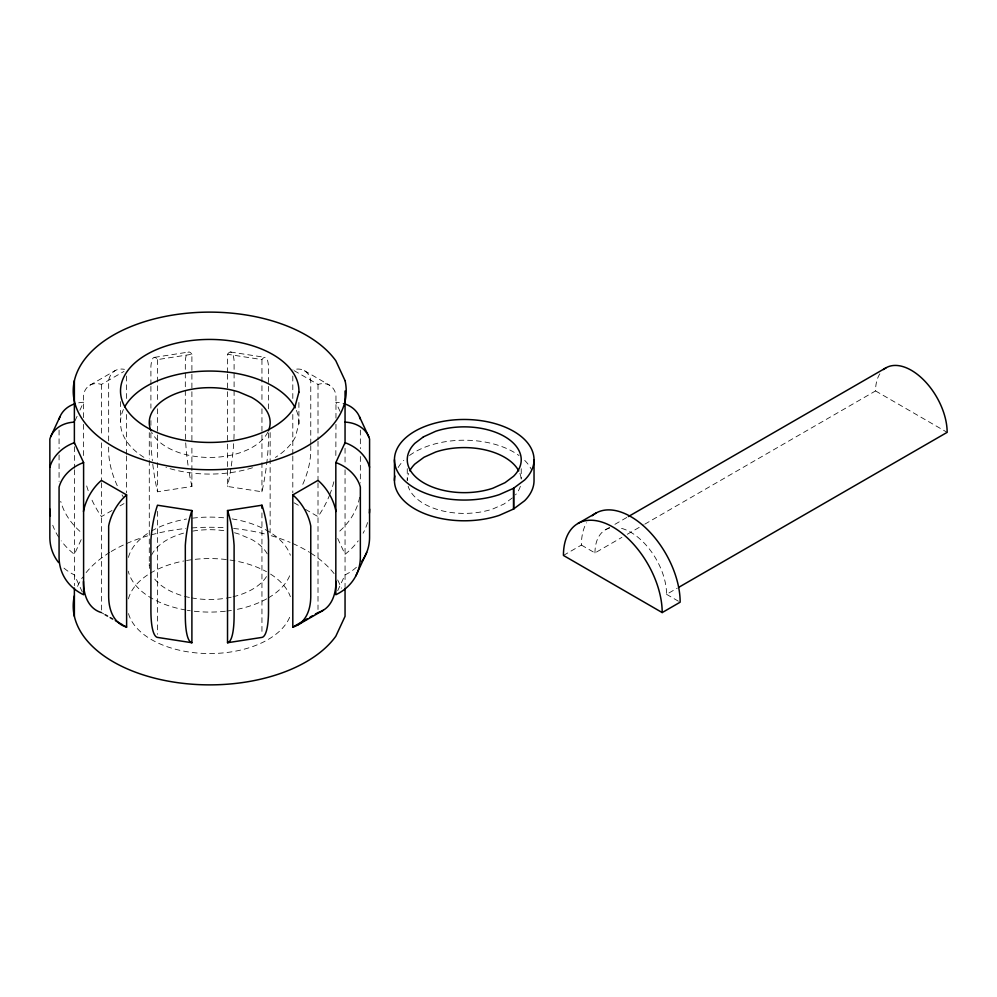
<?xml version="1.0" encoding="UTF-8"?>
<svg xmlns="http://www.w3.org/2000/svg" width="997" height="997" viewBox="0 0 997 997"><rect width="100%" height="100%" fill="white"/><g stroke="black" fill="none" stroke-linecap="round" stroke-linejoin="round"><path stroke-width="0.75" stroke-dasharray="4.99 3.74" d="M298.901 402.501L298.901 423.75L295.324 437.035A89.207 51.508 0 0 1 275.384 457.424M74.999 420.796L77.454 415.5M79.91 410.191L83.598 402.252A34.172 26.944 24.9 0 0 77.841 403M81.181 539.651L74.376 554.307A63.484 50.074 24.9 0 1 61.203 540.848M337.696 590.71L345.049 574.883A63.484 50.074 24.9 0 0 358.222 565.498M512.333 497.927L503.996 504.021L492.854 508.969A57.028 32.926 0 0 1 408.147 486.224M89.892 385.203L115.091 370.647M83.598 417.618L83.461 394.8A34.172 19.728 60 0 1 101.42 384.431L123.964 371.42M112.025 510.489L101.42 516.62A63.484 36.652 60 0 1 90.789 497.403M119.989 505.903L123.964 503.597M605.478 529.781L609.516 527.438M614.912 524.335L627.026 517.331M563.43 555.441L581.388 545.072A69.84 40.316 60 0 1 586.51 522.789M581.388 545.072L594.972 552.924L621.904 537.371M627.3 534.267L643.451 524.933M644.797 524.16L875.553 390.936A50.623 29.225 60 0 1 880.363 373.052M621.542 528.36A50.623 29.225 60 0 1 666.569 594.337L677.337 588.118M154.51 357.35L188.931 352.016M150.908 384.83L150.908 366.173A34.172 7.216 81.2 0 1 157.476 359.593L191.898 354.271L191.898 372.728M152.778 464.278A63.484 13.422 81.2 0 0 157.476 491.783L191.898 486.461L191.898 444.986M230.494 352.016L264.915 357.35M227.528 372.728L227.528 354.271L261.949 359.593A34.172 7.216 -81.2 0 1 268.517 366.173L268.517 384.83M227.528 374.261L227.528 486.461L261.949 491.783A63.484 13.422 -81.2 0 0 266.785 463.069M304.334 370.647L329.533 385.203M294.14 370.647L318.006 384.431A34.172 19.728 -60 0 1 335.964 394.8L335.964 418.129M294.015 502.775L300.296 506.389M305.418 509.355L318.006 516.62A63.484 36.652 -60 0 0 329.558 495.173M101.42 612.569L103.838 613.965M875.553 390.936L947.15 432.349M666.569 594.337L680.153 602.2M340.127 411.524L335.827 402.252A34.172 26.944 -24.9 0 1 344.301 403.723M337.696 538.48L345.049 554.307A63.484 50.074 -24.9 0 0 358.222 540.848M337.696 579.955L341.535 588.205M82.265 591.882L74.376 574.883A63.484 50.074 -24.9 0 1 62.126 566.421M521.232 468.702L521.232 479.071M407.262 468.652L407.262 480.504A57.028 32.926 0 0 1 408.608 473.363M360.353 430.068L360.353 448.737M360.353 456.514L360.353 482.947M345.049 448.264L345.049 464.216M345.049 469.786L345.049 586.735M335.964 424.348L335.827 457.598M318.006 384.431L318.006 439.789M318.006 441.322L318.006 481.289M318.006 482.822L318.006 609.491M310.765 444.014L310.765 380.256A34.172 19.728 -60 0 0 292.806 369.887M310.765 445.572L310.765 450.233A63.484 36.652 -60 0 1 302.452 485.078M292.806 376.031L292.806 399.099M292.806 414.478L292.806 454.445M292.806 455.99L292.806 492.854M270.137 432.561L270.137 532.909M268.517 386.387L268.517 409.717M268.517 433.047L268.517 436.15A63.484 13.422 -81.2 0 1 266.922 461.873M261.949 359.593L261.949 402.651M261.949 408.795L261.949 433.396M261.949 434.941L261.949 461.063M261.949 462.608L261.949 491.783M261.949 512.907L261.949 634.329M191.898 374.261L191.898 441.92M157.476 359.593L157.476 401.118M157.476 408.795L157.476 433.396M157.476 434.941L157.476 461.063M157.476 462.608L157.476 491.783M157.476 511.361L157.476 634.329M150.908 386.387L150.908 408.159M150.908 420.597L150.908 425.27M150.908 433.047L150.908 436.15A63.484 13.422 81.2 0 0 152.367 460.676M149.288 432.623L149.288 458.869M149.288 460.415L149.288 565.399M126.619 376.031L126.619 400.632M126.619 414.478L126.619 454.445M126.619 455.99L126.619 492.854M120.525 401.629L120.525 421.357M108.661 440.898L108.661 380.256A34.172 19.728 60 0 1 124.475 369.351M108.661 447.117L108.661 450.233A63.484 36.652 60 0 0 117.995 487.284M101.42 384.431L101.42 436.711M101.42 442.855L101.42 481.289M101.42 482.822L101.42 611.036M83.461 424.348L83.598 459.143M74.376 446.718L74.376 468.241M74.376 469.786L74.376 585.638M59.072 430.068L59.072 448.737M59.072 454.956L59.072 481.389M191.898 354.271A34.172 7.216 81.2 0 0 185.317 360.852L185.317 430.829A63.484 13.422 81.2 0 0 188.358 467.419M367.557 522.565A63.484 50.074 -24.9 0 1 363.095 533.221M77.554 586.336A136.502 78.813 0 0 1 82.714 577.176M86.128 572.602A136.502 78.813 0 0 1 109.907 552.301M111.203 551.503A136.502 78.813 0 0 1 125.148 544.2M126.619 543.539A136.502 78.813 0 0 1 185.791 528.472M191.898 527.936A136.502 78.813 0 0 1 226.007 527.824M233.634 528.472A136.502 78.813 0 0 1 265.052 534.018M271.196 535.701A136.502 78.813 0 0 1 290.102 542.38M292.806 543.539A136.502 78.813 0 0 1 309.519 552.301M310.79 553.098A136.502 78.813 0 0 1 334.169 573.699M227.528 354.271A34.172 7.216 -81.2 0 1 234.096 360.852L234.096 430.829A63.484 13.422 -81.2 0 1 233.909 439.228M267.869 432.062A60.443 34.895 0 0 1 209.993 457.449A60.443 34.895 0 0 1 151.706 432.362M233.659 443.69A63.484 13.422 -81.2 0 1 231.055 467.419M230.88 468.64A63.484 13.422 -81.2 0 1 227.528 486.461M289.641 575.817A82.265 47.495 0 0 1 269.202 597.39M266.685 598.848A82.265 47.495 0 0 1 235.753 609.641M231.366 610.413A82.265 47.495 0 0 1 226.892 611.036M225.384 611.223A82.265 47.495 0 0 1 193.244 611.124M190.265 610.737A82.265 47.495 0 0 1 187.311 610.289M185.841 610.039A82.265 47.495 0 0 1 128.252 571.194M128.401 557.423A82.265 47.495 0 0 1 148.889 532.622M151.457 531.065A82.265 47.495 0 0 1 186.589 519.013M192.533 518.153A82.265 47.495 0 0 1 226.182 518.066M232.114 518.901A82.265 47.495 0 0 1 290.364 555.254M359.618 497.266A63.484 50.074 -24.9 0 1 337.684 532.909M289.641 617.293A82.265 47.495 0 0 1 205.631 653.496A82.265 47.495 0 0 1 128.252 612.669M128.401 598.885A82.265 47.495 0 0 1 148.889 574.085M150.211 573.263A82.265 47.495 0 0 1 183.672 561.012M186.589 560.488A82.265 47.495 0 0 1 266.523 571.717M270.598 574.135A82.265 47.495 0 0 1 290.364 596.729M191.898 486.461A63.484 13.422 81.2 0 1 189.143 472.266M58.611 537.084A63.484 50.074 24.9 0 1 52.754 525.257M266.473 576.59A60.443 34.895 0 0 1 232.662 596.879M231.192 597.215A60.443 34.895 0 0 1 190.876 597.751M189.368 597.452A60.443 34.895 0 0 1 153.127 576.864M149.637 568.427A60.443 34.895 0 0 1 149.625 560.837M151.556 555.092A60.443 34.895 0 0 1 183.847 533.059M192.72 531.102A60.443 34.895 0 0 1 224.001 530.691M234.482 532.759A60.443 34.895 0 0 1 238.719 533.981L251.456 539.352A60.443 34.895 0 0 1 267.719 554.781M333.833 481.775A63.484 36.652 -60 0 1 329.995 494.063M88.197 490.698A63.484 36.652 60 0 1 85.954 483.258M79.922 531.339A63.484 50.074 24.9 0 1 60.717 501.329M123.927 497.989A63.484 36.652 60 0 1 122.02 494.848M252.515 467.755A89.207 51.508 0 0 1 165.988 467.456M143.867 457.311A89.207 51.508 0 0 1 123.416 409.505M296.396 410.39A89.207 51.508 0 0 1 298.901 423.75M594.972 552.924A50.623 29.225 60 0 1 611.311 527.7M398.139 467.556A69.84 40.316 0 0 1 403.785 460.34M409.48 455.492A69.84 40.316 0 0 1 414.864 451.99A69.84 40.316 0 0 1 519.013 455.542M520.347 486.274A57.028 32.926 0 0 1 515.549 494.848M519.886 473.413A57.028 32.926 0 0 1 521.182 479.121M524.709 460.39A69.84 40.316 0 0 1 531.675 470.123"/><path stroke-width="1.5" d="M50.685 436.711L59.907 416.846M335.827 462.571A34.172 26.944 24.9 0 1 360.353 487.097L360.353 557.074A63.484 50.074 24.9 0 1 335.827 594.748L335.827 462.571L345.049 442.693A34.172 26.944 24.9 0 1 369.575 467.219M355.829 575.917L366.672 552.525M513.505 509.043L524.646 500.718A69.84 40.316 0 0 0 534.031 480.566L534.031 459.829M307.4 618.688L292.806 627.113L292.806 494.923L318.006 480.38A34.172 19.728 60 0 1 335.964 511.486M310.042 617.168L312.697 615.635M315.351 614.102L318.006 612.569A63.484 36.652 60 0 0 335.964 581.463M298.016 624.845L323.215 610.289M577.924 523.5L595.882 513.131M628.372 516.558L886.059 367.781M678.695 587.345L947.15 432.349A50.623 29.225 60 0 0 923.334 379.608A50.623 29.225 60 0 0 883.554 369.551M662.195 612.569A69.84 40.316 60 0 0 612.856 527.002A69.84 40.316 60 0 0 563.43 555.441L662.195 612.569L680.153 602.2A69.84 40.316 60 0 0 647.128 529.27A69.84 40.316 60 0 0 592.193 515.761M227.528 510.539L261.949 505.217A34.172 7.216 81.2 0 1 268.517 540.112L268.517 610.089A63.484 13.422 81.2 0 1 261.949 637.407L227.528 642.729L227.528 510.539A34.172 7.216 81.2 0 1 234.096 545.434L234.096 615.423A63.484 13.422 81.2 0 1 227.528 642.729M191.898 510.539L157.476 505.217A34.172 7.216 -81.2 0 0 150.908 540.112L150.908 610.089A63.484 13.422 -81.2 0 0 157.476 637.407L191.898 642.729L191.898 510.539A34.172 7.216 -81.2 0 0 185.317 545.434L185.317 615.423A63.484 13.422 -81.2 0 0 191.898 642.729M124.189 625.717L126.619 627.113L126.619 494.923L101.42 480.38A34.172 19.728 -60 0 0 83.461 511.486M105.046 614.663L107.601 616.134M110.169 617.617L112.723 619.1M115.291 620.583L122.98 625.019M359.518 416.846L368.74 436.711M83.598 462.571A34.172 26.944 -24.9 0 0 59.072 487.097L59.072 557.074A63.484 50.074 -24.9 0 0 83.598 594.748L83.598 462.571L74.376 442.693A34.172 26.944 -24.9 0 0 49.85 467.219M513.53 509.056L513.505 488.306L524.646 479.981A69.84 40.316 0 0 0 506.763 427.825A69.84 40.316 0 0 0 414.864 431.252A69.84 40.316 0 0 0 408.932 484.305A69.84 40.316 0 0 0 499.273 494.637L513.729 488.218L513.729 508.956L499.273 515.362A69.84 40.316 0 0 1 426.093 514.228A69.84 40.316 0 0 1 394.887 475.993M394.463 459.767L394.463 480.504M345.049 391.011L345.049 443.64M345.049 588.093L345.049 616.345L335.827 636.223A136.502 78.813 0 0 1 174.388 682.185A136.502 78.813 0 0 1 74.376 595.782M261.949 505.217L261.949 508.296M74.376 380.655L74.376 443.64M74.376 588.093L74.376 616.345M74.376 422.117A34.172 26.944 24.9 0 0 49.85 439.066L49.85 537.209A63.484 50.074 -24.9 0 0 58.611 562.545M59.072 419.189A34.172 26.944 24.9 0 1 75.111 403.723M151.021 430.903A60.443 34.895 0 0 1 172.842 394.899A60.443 34.895 0 0 1 238.719 391.946L251.456 397.317A60.443 34.895 0 0 1 268.442 430.804M126.619 494.923A34.172 19.728 -60 0 0 108.661 526.03L108.661 596.007A63.484 36.652 -60 0 0 126.619 627.113M292.806 494.923A34.172 19.728 60 0 1 310.765 526.03L310.765 596.007A63.484 36.652 60 0 1 292.806 627.113M101.42 612.569A63.484 36.652 -60 0 1 83.461 581.463M361.612 561.51A63.484 50.074 24.9 0 0 369.575 537.209L369.575 439.066A34.172 26.944 -24.9 0 0 345.049 422.117M344.301 403.723A34.172 26.944 -24.9 0 1 360.353 419.189M369.575 509.043A63.484 50.074 -24.9 0 1 369.389 513.069M50.361 515.773A63.484 50.074 24.9 0 1 49.85 509.043M124.775 406.801A89.207 51.508 0 0 1 210.616 371.058A89.207 51.508 0 0 1 295.187 407.798M518.714 470.858A57.028 32.926 0 0 0 435.726 451.99L424.012 457.249L414.877 464.029A57.028 32.926 0 0 0 409.779 470.796M298.901 392.133L295.324 405.418A89.207 51.508 0 0 1 150.796 429.607A89.207 51.508 0 0 1 173.902 343.766A89.207 51.508 0 0 1 298.901 392.133M423.426 436.86L414.877 443.291A57.028 32.926 0 0 0 424.012 483.034A57.028 32.926 0 0 0 492.854 488.231L504.993 482.71L513.555 476.279A57.028 32.926 0 0 0 504.569 436.524A57.028 32.926 0 0 0 435.726 431.252L423.426 436.86M345.049 380.655L335.827 360.777A136.502 78.813 0 0 0 109.072 337.696A136.502 78.813 0 0 0 168.667 466.098A136.502 78.813 0 0 0 345.049 380.655"/></g></svg>
